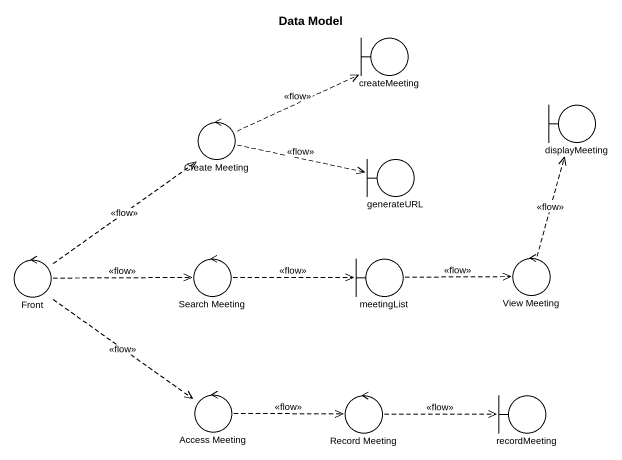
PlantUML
@startuml
title Data Model
boundary createMeeting
boundary displayMeeting
control "Create Meeting" as Create_Meeting
boundary generateURL
control Front
control "Search Meeting" as Search_Meeting
boundary meetingList
control "View Meeting" as View_Meeting
control "Access Meeting" as Access_Meeting
control "Record Meeting" as Record_Meeting
boundary recordMeeting
Create_Meeting .right.> createMeeting : <<flow>>
Create_Meeting .right.> generateURL : <<flow>>
Front .up.> Create_Meeting : <<flow>>
Front .right.> Search_Meeting : <<flow>>
Front ..> Access_Meeting : <<flow>>
Search_Meeting .right.> meetingList : <<flow>>
meetingList .right.> View_Meeting : <<flow>>
View_Meeting .up.> displayMeeting : <<flow>>
Access_Meeting .right.> Record_Meeting : <<flow>>
Record_Meeting .right.> recordMeeting : <<flow>>
@enduml
